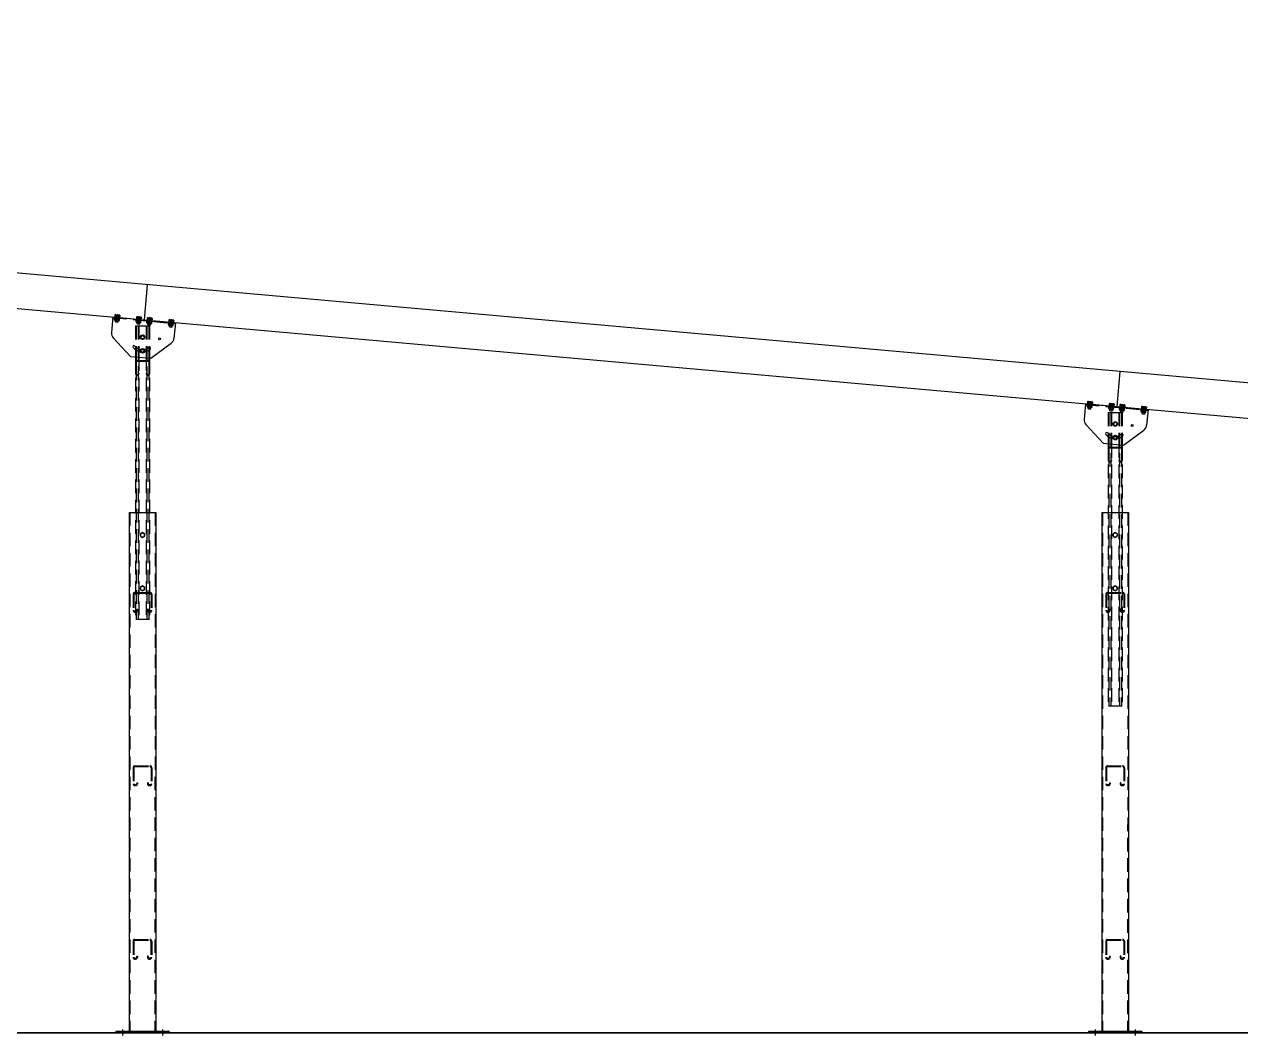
# Model space of a CAD drawing. Header units: millimetres. Extents: x -677815 to 406757, y -145898 to 39000.
# Drawn here: x 222672 to 227228, y -136423 to -132619 of the extents above; entities that cross this region are included whole.
import ezdxf

# ---------------------------------------------------------------- set-up
doc = ezdxf.new("R2010")
doc.units = ezdxf.units.MM
doc.header["$LTSCALE"] = 8
for name, pattern in [('Xref Conv Trash$0$AM_ISO02W050', [7.5, 6, -1.5]), ('Xref Conv Trash$0$CENTER', [7, 4, -1, 1, -1]), ('Xref Conv Trash$0$HIDDEN', [9.525, 6.35, -3.175])]:
    doc.linetypes.add(name, pattern=pattern)
doc.layers.add('Xref Conv Trash$0$B', color=4, linetype='Continuous')
doc.layers.add('Xref Conv Trash$0$Conv - Trash', color=1, linetype='Continuous', lineweight=25)
doc.layers.add('Xref Conv Trash$0$Hidden', color=9, linetype='Xref Conv Trash$0$AM_ISO02W050', lineweight=25)

# ---------------------------------------------------------------- blocks, each defined once
blk = doc.blocks.new('*U149')
blk.add_lwpolyline([(169.4, 9.4), (19397.5, 580.1), (19401.4, 448.2), (173.3, -122.5)], close=True)
blk = doc.blocks.new('*U184')
at = {"linetype": 'Continuous'}
for p, q in [((0, 0), (0, -59.2)), ((0, 0), (235, 0)), ((235, 0), (235, -59.2)), ((79.4, -141.4), (8.5, -78.2)), ((155.6, -141.4), (226.5, -78.2)), ((79.4, -141.4), (155.6, -141.4)), ((98.3, -399.9), (197.9, -390.7)), ((98.3, -399.9), (277.9, -2336.6)), ((197.9, -390.7), (377.5, -2327.4)), ((427.3, -2322.7), (228.2, -2341.2)), ((427.3, -2322.7), (427.8, -2327.7)), ((228.2, -2341.2), (228.6, -2346.2)), ((427.8, -2327.7), (228.6, -2346.2))]:
    blk.add_line(p, q, dxfattribs=at)
for p, q in [((6.9, 7.5), (6.9, 2)), ((6.9, 2), (25.4, 2)), ((9.2, 9), (11.5, 9)), ((11.5, 9), (11.5, 2)), ((11.5, 9), (20.8, 9)), ((20.8, 9), (20.8, 2)), ((20.8, 9), (23.1, 9)), ((25.4, 7.5), (25.4, 2)), ((88, 7.5), (88, 2)), ((88, 2), (106.5, 2)), ((90.3, 9), (92.6, 9)), ((92.6, 9), (92.6, 2)), ((92.6, 9), (101.8, 9)), ((101.8, 9), (101.8, 2)), ((101.8, 9), (104.2, 9)), ((106.5, 7.5), (106.5, 2)), ((128.5, 7.5), (128.5, 2)), ((128.5, 2), (147, 2)), ((130.8, 9), (133.2, 9)), ((133.2, 9), (133.2, 2)), ((133.2, 9), (142.4, 9)), ((142.4, 9), (142.4, 2)), ((142.4, 9), (144.7, 9)), ((147, 7.5), (147, 2)), ((209.6, 7.5), (209.6, 2)), ((209.6, 2), (228.1, 2)), ((211.9, 9), (214.2, 9)), ((214.2, 9), (214.2, 2)), ((214.2, 9), (223.5, 9)), ((223.5, 9), (223.5, 2)), ((223.5, 9), (225.8, 9)), ((228.1, 7.5), (228.1, 2)), ((121.5, -109.1), (115.5, -113.4)), ((115.5, -113.4), (116.2, -120.8)), ((116.2, -120.8), (122.9, -123.8)), ((128.2, -112.2), (121.5, -109.1)), ((122.9, -123.8), (128.9, -119.6)), ((128.9, -119.6), (128.2, -112.2))]:
    blk.add_line(p, q)
at = {"linetype": 'Xref Conv Trash$0$CENTER'}
for p, q in [((401.8, -2318.2), (403.8, -2339.7)), ((252.4, -2332.1), (254.4, -2353.6))]:
    blk.add_line(p, q, dxfattribs=at)
for points in [[(111.1, -69.4), (117.5, -73.1), (123.9, -69.4), (123.9, -62), (117.5, -58.3), (111.1, -62)], [(148.4, -485.4), (156.8, -489.2), (164.3, -483.9), (163.5, -474.7), (155.1, -470.8), (147.5, -476.2)], [(166.9, -684.5), (175.3, -688.4), (182.8, -683.1), (182, -673.9), (173.6, -670), (166, -675.3)]]:
    blk.add_lwpolyline(points, close=True)
for centre, radius in [((117.5, -65.7), 8.4), ((117.5, -65.7), 6.4), ((122.2, -116.5), 8.4), ((122.2, -116.5), 6.4), ((155.9, -480), 8), ((174.4, -679.2), 8)]:
    blk.add_circle(centre, radius)
at = {"linetype": 'Continuous'}
blk.add_circle((181.8, -65.7), 3.6, dxfattribs=at)
for centre, radius, start, end in [((9.2, 6.5), 2.53, 23.991, 156.009), ((16.1, 1.1), 7.86, 54.0166, 125.9834), ((23.1, 6.5), 2.53, 23.991, 156.009), ((90.3, 6.5), 2.53, 23.991, 156.009), ((97.2, 1.1), 7.86, 54.0166, 125.9834), ((104.2, 6.5), 2.53, 23.991, 156.009), ((130.8, 6.5), 2.53, 23.991, 156.009), ((137.8, 1.1), 7.86, 54.0166, 125.9834), ((144.7, 6.5), 2.53, 23.991, 156.009), ((211.9, 6.5), 2.53, 23.991, 156.009), ((218.8, 1.1), 7.86, 54.0166, 125.9834), ((225.8, 6.5), 2.53, 23.991, 156.009)]:
    blk.add_arc(centre, radius, start, end)
for centre, radius, start, end in [((25.4, -59.2), 25.4, 180, 228.2691), ((209.6, -59.2), 25.4, 311.7309, 0), ((88.7, -104.7), 4.4, 45, 225), ((116.3, -77.6), 43.1, 224.5473, 271.6144), ((117.5, -75.9), 36.4, 225, 270), ((117.5, -75.9), 36.4, 270, 315), ((118.7, -77.6), 43.1, 268.3856, 315.4527), ((146.3, -104.7), 4.4, 315, 135)]:
    blk.add_arc(centre, radius, start, end, dxfattribs=at)
at = {"layer": 'Xref Conv Trash$0$Hidden', "linetype": 'Xref Conv Trash$0$HIDDEN'}
for p, q in [((11.1, -17), (11.1, 2)), ((12.1, -18), (12.1, 2)), ((20.1, -18), (20.1, 2)), ((21.1, -17), (21.1, 2)), ((92.2, -17), (92.2, 2)), ((93.2, -18), (93.2, 2)), ((101.2, -18), (101.2, 2)), ((102.2, -17), (102.2, 2)), ((132.8, -17), (132.8, 2)), ((133.8, -18), (133.8, 2)), ((141.8, -18), (141.8, 2)), ((142.8, -17), (142.8, 2)), ((213.8, -17), (213.8, 2)), ((214.8, -18), (214.8, 2)), ((222.8, -18), (222.8, 2)), ((223.8, -17), (223.8, 2)), ((0, -3), (235, -3)), ((12.1, -18), (11.1, -17)), ((11.1, -17), (21.1, -17)), ((12.1, -18), (20.1, -18)), ((20.1, -18), (21.1, -17)), ((87.7, -25.6), (139.4, -20.8)), ((87.7, -25.6), (100.7, -165.8)), ((89.7, -25.4), (191.3, -1120.7)), ((92.2, -17), (102.2, -17)), ((93.2, -18), (92.2, -17)), ((93.2, -18), (101.2, -18)), ((97.6, -24.7), (199.2, -1120)), ((99.6, -24.5), (112.6, -164.6)), ((101.2, -18), (102.2, -17)), ((127.5, -21.9), (140.5, -162.1)), ((129.5, -21.7), (231.1, -1117)), ((132.8, -17), (142.8, -17)), ((133.8, -18), (132.8, -17)), ((133.8, -18), (141.8, -18)), ((137.5, -21), (239.1, -1116.3)), ((139.4, -20.8), (152.4, -161)), ((141.8, -18), (142.8, -17)), ((213.8, -17), (223.8, -17)), ((214.8, -18), (213.8, -17)), ((214.8, -18), (222.8, -18)), ((222.8, -18), (223.8, -17)), ((98.6, -143.5), (189.3, -1120.9)), ((100.1, -160), (104.3, -204.8)), ((102.1, -159.8), (106.3, -204.6)), ((104.7, -154.6), (146.5, -150.7)), ((104.8, -156.6), (146.7, -152.7)), ((110.6, -142.4), (201.2, -1119.8)), ((138.4, -139.8), (229.1, -1117.2)), ((149.9, -155.4), (154.1, -200.2)), ((150.4, -138.7), (241.1, -1116.1)), ((151.9, -155.2), (156.1, -200)), ((109.5, -207.3), (111.5, -207.2)), ((111.7, -209.2), (109.7, -209.3)), ((114, -200.9), (116, -200.7)), ((114, -200.9), (114.3, -203.9)), ((116, -200.7), (116.2, -203.7)), ((143.8, -198.1), (145.8, -198)), ((145.8, -198), (143.8, -198.1)), ((143.8, -198.1), (144.1, -201.1)), ((145.8, -198), (146.1, -200.9)), ((145.8, -198), (146.1, -200.9)), ((151.4, -203.5), (149.4, -203.7)), ((149.6, -205.6), (151.6, -205.5)), ((101.3, -399.6), (280.9, -2336.3)), ((194.9, -391), (374.5, -2327.6)), ((141.7, -703.9), (147.3, -763.9)), ((144.4, -703.6), (150, -763.7)), ((147.8, -696.6), (203.8, -691.4)), ((148, -699.3), (204.1, -694.1)), ((208.4, -697.7), (214, -757.7)), ((211.1, -697.5), (216.7, -757.5)), ((154.3, -767.3), (157, -767.1)), ((157.2, -769.7), (154.6, -770)), ((160.3, -758.7), (162.9, -758.4)), ((160.3, -758.7), (160.6, -762.7)), ((162.9, -758.4), (163.3, -762.5)), ((203, -754.7), (200.3, -755)), ((200.3, -755), (203, -754.7)), ((200.3, -755), (200.7, -759)), ((203, -754.7), (203.3, -758.7)), ((203, -754.7), (203.3, -758.7)), ((210.4, -762.1), (207.7, -762.4)), ((207.9, -765), (210.6, -764.8)), ((241.1, -1116.1), (189.3, -1120.9)), ((201.8, -1351.1), (207.3, -1411.2)), ((204.4, -1350.9), (210, -1410.9)), ((207.8, -1343.8), (263.8, -1338.6)), ((208.1, -1346.5), (264.1, -1341.3)), ((268.5, -1344.9), (274, -1405)), ((271.1, -1344.7), (276.7, -1404.7)), ((220.3, -1405.9), (223, -1405.7)), ((220.3, -1405.9), (220.7, -1409.9)), ((223, -1405.7), (223.3, -1409.7)), ((263, -1402), (260.3, -1402.2)), ((260.3, -1402.2), (263, -1402)), ((260.3, -1402.2), (260.7, -1406.2)), ((263, -1402), (263.4, -1406)), ((263, -1402), (263.4, -1406)), ((270.4, -1409.3), (267.7, -1409.6)), ((268, -1412.3), (270.7, -1412)), ((214.4, -1414.5), (217, -1414.3)), ((217.3, -1417), (214.6, -1417.2)), ((261.8, -1998.3), (267.4, -2058.4)), ((264.5, -1998.1), (270, -2058.1)), ((267.8, -1991), (323.9, -1985.8)), ((268.1, -1993.7), (324.1, -1988.5)), ((328.5, -1992.1), (334.1, -2052.2)), ((331.2, -1991.9), (336.7, -2051.9)), ((320.4, -2049.4), (323, -2049.2)), ((323, -2049.2), (320.4, -2049.4)), ((320.4, -2049.4), (320.7, -2053.4)), ((323, -2049.2), (323.4, -2053.2)), ((323, -2049.2), (323.4, -2053.2)), ((274.4, -2061.8), (277.1, -2061.5)), ((277.3, -2064.2), (274.7, -2064.4)), ((280.3, -2053.1), (283, -2052.9)), ((280.3, -2053.1), (280.7, -2057.1)), ((283, -2052.9), (283.4, -2056.9)), ((330.4, -2056.6), (327.8, -2056.8)), ((328, -2059.5), (330.7, -2059.2))]:
    blk.add_line(p, q, dxfattribs=at)
at = {"layer": 'Xref Conv Trash$0$Hidden', "linetype": 'Xref Conv Trash$0$CENTER'}
for p, q in [((16.1, 10.6), (16.1, -9.3)), ((97.2, -8.6), (97.2, 11.3)), ((97.2, 10.6), (97.2, -9.3)), ((137.8, -8.6), (137.8, 11.3)), ((218.8, -8.6), (218.8, 11.3))]:
    blk.add_line(p, q, dxfattribs=at)
at = {"layer": 'Xref Conv Trash$0$Hidden'}
for p, q in [((16.1, 8.6), (16.1, -11.3)), ((97.2, 8.6), (97.2, -11.3)), ((137.8, 8.6), (137.8, -11.3)), ((218.8, 8.6), (218.8, -11.3))]:
    blk.add_line(p, q, dxfattribs=at)
for points in [[(6.9, -5), (4.9, -3)], [(27.4, -3), (4.9, -3)], [(25.4, -5), (6.9, -5)], [(6.9, -10.5), (6.9, -5)], [(23.1, -12), (20.8, -12), (11.5, -12), (9.2, -12)], [(11.5, -12), (11.5, -5)], [(20.8, -12), (20.8, -5)], [(27.4, -3), (25.4, -5)], [(25.4, -10.5), (25.4, -5)], [(88, -5), (86, -3)], [(108.5, -3), (86, -3)], [(106.5, -5), (88, -5)], [(88, -10.5), (88, -5)], [(104.2, -12), (101.8, -12), (92.6, -12), (90.3, -12)], [(92.6, -12), (92.6, -5)], [(101.8, -12), (101.8, -5)], [(108.5, -3), (106.5, -5)], [(106.5, -10.5), (106.5, -5)], [(128.5, -5), (126.5, -3)], [(149, -3), (126.5, -3)], [(147, -5), (128.5, -5)], [(128.5, -10.5), (128.5, -5)], [(144.7, -12), (142.4, -12), (133.2, -12), (130.8, -12)], [(133.2, -12), (133.2, -5)], [(142.4, -12), (142.4, -5)], [(149, -3), (147, -5)], [(147, -10.5), (147, -5)], [(209.6, -5), (207.6, -3)], [(230.1, -3), (207.6, -3)], [(228.1, -5), (209.6, -5)], [(209.6, -10.5), (209.6, -5)], [(225.8, -12), (223.5, -12), (214.2, -12), (211.9, -12)], [(214.2, -12), (214.2, -5)], [(223.5, -12), (223.5, -5)], [(230.1, -3), (228.1, -5)], [(228.1, -10.5), (228.1, -5)]]:
    blk.add_lwpolyline(points, dxfattribs=at)
for centre, radius, start, end in [((9.2, -9.5), 2.53, 203.991, 336.009), ((16.1, -4.1), 7.86, 234.0166, 305.9834), ((23.1, -9.5), 2.53, 203.991, 336.009), ((90.3, -9.5), 2.53, 203.991, 336.009), ((97.2, -4.1), 7.86, 234.0166, 305.9834), ((104.2, -9.5), 2.53, 203.991, 336.009), ((130.8, -9.5), 2.53, 203.991, 336.009), ((137.8, -4.1), 7.86, 234.0166, 305.9834), ((144.7, -9.5), 2.53, 203.991, 336.009), ((211.9, -9.5), 2.53, 203.991, 336.009), ((218.8, -4.1), 7.86, 234.0166, 305.9834), ((225.8, -9.5), 2.53, 203.991, 336.009)]:
    blk.add_arc(centre, radius, start, end, dxfattribs=at)
at = {"layer": 'Xref Conv Trash$0$Hidden', "linetype": 'Xref Conv Trash$0$HIDDEN'}
for centre, radius, start, end in [((105.1, -159.6), 5, 95.3, 185.3), ((105.1, -159.6), 3, 95.3, 185.3), ((146.9, -155.7), 5, 5.3, 95.3), ((146.9, -155.7), 3, 5.3, 95.3), ((109.3, -204.4), 5, 185.3, 275.3), ((109.3, -204.4), 5, 185.3, 275.3), ((109.3, -204.4), 3, 185.3, 275.3), ((111.3, -204.2), 3, 275.3, 5.3), ((111.3, -204.2), 5, 275.3, 5.3), ((149.1, -200.7), 5, 185.3, 275.3), ((149.1, -200.7), 3, 185.3, 275.3), ((151.1, -200.5), 3, 275.3, 5.3), ((151.1, -200.5), 5, 275.3, 5.3), ((148.4, -703.3), 6.7, 95.3, 185.3), ((148.4, -703.3), 4.02, 95.3, 185.3), ((204.4, -698.1), 6.7, 5.3, 95.3), ((204.4, -698.1), 4.02, 5.3, 95.3), ((154, -763.3), 6.7, 185.3, 275.3), ((154, -763.3), 6.7, 185.3, 275.3), ((154, -763.3), 4.02, 185.3, 275.3), ((156.6, -763.1), 4.02, 275.3, 5.3), ((156.6, -763.1), 6.7, 275.3, 5.3), ((207.3, -758.4), 6.7, 185.3, 275.3), ((207.3, -758.4), 4.02, 185.3, 275.3), ((210, -758.1), 4.02, 275.3, 5.3), ((210, -758.1), 6.7, 275.3, 5.3), ((208.4, -1350.5), 6.7, 95.3, 185.3), ((208.4, -1350.5), 4.02, 95.3, 185.3), ((264.5, -1345.3), 6.7, 5.3, 95.3), ((264.5, -1345.3), 4.02, 5.3, 95.3), ((214, -1410.5), 6.7, 185.3, 275.3), ((214, -1410.5), 6.7, 185.3, 275.3), ((214, -1410.5), 4.02, 185.3, 275.3), ((216.7, -1410.3), 4.02, 275.3, 5.3), ((216.7, -1410.3), 6.7, 275.3, 5.3), ((267.4, -1405.6), 6.7, 185.3, 275.3), ((267.4, -1405.6), 4.02, 185.3, 275.3), ((270, -1405.3), 4.02, 275.3, 5.3), ((270, -1405.3), 6.7, 275.3, 5.3), ((268.5, -1997.7), 6.7, 95.3, 185.3), ((268.5, -1997.7), 4.02, 95.3, 185.3), ((324.5, -1992.5), 6.7, 5.3, 95.3), ((324.5, -1992.5), 4.02, 5.3, 95.3), ((274, -2057.8), 6.7, 185.3, 275.3), ((274, -2057.8), 6.7, 185.3, 275.3), ((274, -2057.8), 4.02, 185.3, 275.3), ((276.7, -2057.5), 4.02, 275.3, 5.3), ((276.7, -2057.5), 6.7, 275.3, 5.3), ((327.4, -2052.8), 6.7, 185.3, 275.3), ((327.4, -2052.8), 4.02, 185.3, 275.3), ((330.1, -2052.6), 4.02, 275.3, 5.3), ((330.1, -2052.6), 6.7, 275.3, 5.3)]:
    blk.add_arc(centre, radius, start, end, dxfattribs=at)
blk = doc.blocks.new('*U191')
at = {"linetype": 'Continuous'}
for p, q in [((0, 0), (0, -59.2)), ((0, 0), (235, 0)), ((235, 0), (235, -59.2)), ((79.4, -141.4), (8.5, -78.2)), ((155.6, -141.4), (226.5, -78.2)), ((79.4, -141.4), (155.6, -141.4)), ((128.3, -723.7), (227.9, -714.4)), ((128.3, -723.7), (308, -2660.4)), ((227.9, -714.4), (407.6, -2651.1)), ((457.3, -2646.5), (258.2, -2665)), ((258.2, -2665), (258.7, -2670)), ((457.8, -2651.5), (258.7, -2670)), ((457.3, -2646.5), (457.8, -2651.5))]:
    blk.add_line(p, q, dxfattribs=at)
for p, q in [((6.9, 7.5), (6.9, 2)), ((6.9, 2), (25.4, 2)), ((9.2, 9), (11.5, 9)), ((11.5, 9), (11.5, 2)), ((11.5, 9), (20.8, 9)), ((20.8, 9), (20.8, 2)), ((20.8, 9), (23.1, 9)), ((25.4, 7.5), (25.4, 2)), ((88, 7.5), (88, 2)), ((88, 2), (106.5, 2)), ((90.3, 9), (92.6, 9)), ((92.6, 9), (92.6, 2)), ((92.6, 9), (101.8, 9)), ((101.8, 9), (101.8, 2)), ((101.8, 9), (104.2, 9)), ((106.5, 7.5), (106.5, 2)), ((128.5, 7.5), (128.5, 2)), ((128.5, 2), (147, 2)), ((130.8, 9), (133.2, 9)), ((133.2, 9), (133.2, 2)), ((133.2, 9), (142.4, 9)), ((142.4, 9), (142.4, 2)), ((142.4, 9), (144.7, 9)), ((147, 7.5), (147, 2)), ((209.6, 7.5), (209.6, 2)), ((209.6, 2), (228.1, 2)), ((211.9, 9), (214.2, 9)), ((214.2, 9), (214.2, 2)), ((214.2, 9), (223.5, 9)), ((223.5, 9), (223.5, 2)), ((223.5, 9), (225.8, 9)), ((228.1, 7.5), (228.1, 2)), ((121.5, -109.1), (115.5, -113.4)), ((115.5, -113.4), (116.2, -120.8)), ((116.2, -120.8), (122.9, -123.8)), ((128.2, -112.2), (121.5, -109.1)), ((122.9, -123.8), (128.9, -119.6)), ((128.9, -119.6), (128.2, -112.2))]:
    blk.add_line(p, q)
at = {"linetype": 'Xref Conv Trash$0$CENTER'}
for p, q in [((431.8, -2642), (433.8, -2663.5)), ((282.5, -2655.9), (284.5, -2677.4))]:
    blk.add_line(p, q, dxfattribs=at)
for points in [[(111.1, -69.4), (117.5, -73.1), (123.9, -69.4), (123.9, -62), (117.5, -58.3), (111.1, -62)], [(178.4, -809.2), (186.8, -813), (194.4, -807.7), (193.5, -798.5), (185.1, -794.6), (177.6, -800)], [(196.9, -1008.3), (205.3, -1012.2), (212.8, -1006.8), (212, -997.6), (203.6, -993.8), (196.1, -999.1)]]:
    blk.add_lwpolyline(points, close=True)
for centre, radius in [((117.5, -65.7), 8.4), ((117.5, -65.7), 6.4), ((122.2, -116.5), 8.4), ((122.2, -116.5), 6.4), ((186, -803.8), 8), ((204.4, -1003), 8)]:
    blk.add_circle(centre, radius)
at = {"linetype": 'Continuous'}
blk.add_circle((181.8, -65.7), 3.6, dxfattribs=at)
for centre, radius, start, end in [((9.2, 6.5), 2.53, 23.991, 156.009), ((16.1, 1.1), 7.86, 54.0166, 125.9834), ((23.1, 6.5), 2.53, 23.991, 156.009), ((90.3, 6.5), 2.53, 23.991, 156.009), ((97.2, 1.1), 7.86, 54.0166, 125.9834), ((104.2, 6.5), 2.53, 23.991, 156.009), ((130.8, 6.5), 2.53, 23.991, 156.009), ((137.8, 1.1), 7.86, 54.0166, 125.9834), ((144.7, 6.5), 2.53, 23.991, 156.009), ((211.9, 6.5), 2.53, 23.991, 156.009), ((218.8, 1.1), 7.86, 54.0166, 125.9834), ((225.8, 6.5), 2.53, 23.991, 156.009)]:
    blk.add_arc(centre, radius, start, end)
for centre, radius, start, end in [((25.4, -59.2), 25.4, 180, 228.2691), ((209.6, -59.2), 25.4, 311.7309, 0), ((88.7, -104.7), 4.4, 45, 225), ((116.3, -77.6), 43.1, 224.5473, 271.6144), ((117.5, -75.9), 36.4, 225, 270), ((117.5, -75.9), 36.4, 270, 315), ((118.7, -77.6), 43.1, 268.3856, 315.4527), ((146.3, -104.7), 4.4, 315, 135)]:
    blk.add_arc(centre, radius, start, end, dxfattribs=at)
at = {"layer": 'Xref Conv Trash$0$Hidden', "linetype": 'Xref Conv Trash$0$HIDDEN'}
for p, q in [((11.1, -17), (11.1, 2)), ((12.1, -18), (12.1, 2)), ((20.1, -18), (20.1, 2)), ((21.1, -17), (21.1, 2)), ((92.2, -17), (92.2, 2)), ((93.2, -18), (93.2, 2)), ((101.2, -18), (101.2, 2)), ((102.2, -17), (102.2, 2)), ((132.8, -17), (132.8, 2)), ((133.8, -18), (133.8, 2)), ((141.8, -18), (141.8, 2)), ((142.8, -17), (142.8, 2)), ((213.8, -17), (213.8, 2)), ((214.8, -18), (214.8, 2)), ((222.8, -18), (222.8, 2)), ((223.8, -17), (223.8, 2)), ((0, -3), (235, -3)), ((12.1, -18), (11.1, -17)), ((11.1, -17), (21.1, -17)), ((12.1, -18), (20.1, -18)), ((20.1, -18), (21.1, -17)), ((87.7, -25.6), (139.4, -20.8)), ((87.7, -25.6), (100.7, -165.8)), ((89.7, -25.4), (191.3, -1120.7)), ((92.2, -17), (102.2, -17)), ((93.2, -18), (92.2, -17)), ((93.2, -18), (101.2, -18)), ((97.6, -24.7), (199.2, -1120)), ((99.6, -24.5), (112.6, -164.6)), ((101.2, -18), (102.2, -17)), ((127.5, -21.9), (140.5, -162.1)), ((129.5, -21.7), (231.1, -1117)), ((132.8, -17), (142.8, -17)), ((133.8, -18), (132.8, -17)), ((133.8, -18), (141.8, -18)), ((137.5, -21), (239.1, -1116.3)), ((139.4, -20.8), (152.4, -161)), ((141.8, -18), (142.8, -17)), ((213.8, -17), (223.8, -17)), ((214.8, -18), (213.8, -17)), ((214.8, -18), (222.8, -18)), ((222.8, -18), (223.8, -17)), ((98.6, -143.5), (189.3, -1120.9)), ((100.1, -160), (104.3, -204.8)), ((102.1, -159.8), (106.3, -204.6)), ((104.7, -154.6), (146.5, -150.7)), ((104.8, -156.6), (146.7, -152.7)), ((110.6, -142.4), (201.2, -1119.8)), ((138.4, -139.8), (229.1, -1117.2)), ((149.9, -155.4), (154.1, -200.2)), ((150.4, -138.7), (241.1, -1116.1)), ((151.9, -155.2), (156.1, -200)), ((109.5, -207.3), (111.5, -207.2)), ((111.7, -209.2), (109.7, -209.3)), ((114, -200.9), (116, -200.7)), ((114, -200.9), (114.3, -203.9)), ((116, -200.7), (116.2, -203.7)), ((143.8, -198.1), (145.8, -198)), ((145.8, -198), (143.8, -198.1)), ((143.8, -198.1), (144.1, -201.1)), ((145.8, -198), (146.1, -200.9)), ((145.8, -198), (146.1, -200.9)), ((151.4, -203.5), (149.4, -203.7)), ((149.6, -205.6), (151.6, -205.5)), ((131.3, -723.4), (311, -2660.1)), ((224.9, -714.7), (404.6, -2651.4)), ((171.7, -1027.7), (177.3, -1087.7)), ((174.4, -1027.4), (180, -1087.5)), ((177.8, -1020.4), (233.8, -1015.2)), ((178, -1023), (234.1, -1017.8)), ((238.5, -1021.5), (244, -1081.5)), ((241.1, -1021.2), (246.7, -1081.3)), ((184.4, -1091.1), (187, -1090.8)), ((190.3, -1082.5), (193, -1082.2)), ((190.3, -1082.5), (190.7, -1086.5)), ((193, -1082.2), (193.3, -1086.2)), ((233, -1078.5), (230.3, -1078.8)), ((230.3, -1078.8), (233, -1078.5)), ((230.3, -1078.8), (230.7, -1082.8)), ((233, -1078.5), (233.4, -1082.5)), ((233, -1078.5), (233.4, -1082.5)), ((240.4, -1085.9), (237.7, -1086.1)), ((238, -1088.8), (240.6, -1088.6)), ((187.3, -1093.5), (184.6, -1093.8)), ((241.1, -1116.1), (189.3, -1120.9)), ((231.8, -1674.9), (237.4, -1734.9)), ((234.5, -1674.6), (240, -1734.7)), ((237.8, -1667.6), (293.9, -1662.4)), ((238.1, -1670.3), (294.1, -1665.1)), ((298.5, -1668.7), (304.1, -1728.7)), ((301.2, -1668.4), (306.7, -1728.5)), ((250.3, -1729.7), (253, -1729.4)), ((250.3, -1729.7), (250.7, -1733.7)), ((253, -1729.4), (253.4, -1733.4)), ((293, -1725.7), (290.4, -1726)), ((290.4, -1726), (293, -1725.7)), ((290.4, -1726), (290.7, -1730)), ((293, -1725.7), (293.4, -1729.7)), ((293, -1725.7), (293.4, -1729.7)), ((244.4, -1738.3), (247.1, -1738.1)), ((247.3, -1740.7), (244.7, -1741)), ((300.4, -1733.1), (297.8, -1733.4)), ((298, -1736), (300.7, -1735.8)), ((291.8, -2322.1), (297.4, -2382.1)), ((294.5, -2321.9), (300.1, -2381.9)), ((297.9, -2314.8), (353.9, -2309.6)), ((298.1, -2317.5), (354.2, -2312.3)), ((358.5, -2315.9), (364.1, -2376)), ((361.2, -2315.7), (366.8, -2375.7)), ((304.4, -2385.5), (307.1, -2385.3)), ((307.4, -2388), (304.7, -2388.2)), ((310.4, -2376.9), (313, -2376.7)), ((310.4, -2376.9), (310.7, -2380.9)), ((313, -2376.7), (313.4, -2380.7)), ((350.4, -2373.2), (353.1, -2372.9)), ((353.1, -2372.9), (350.4, -2373.2)), ((350.4, -2373.2), (350.8, -2377.2)), ((353.1, -2372.9), (353.4, -2376.9)), ((353.1, -2372.9), (353.4, -2376.9)), ((360.5, -2380.3), (357.8, -2380.6)), ((358.1, -2383.2), (360.7, -2383))]:
    blk.add_line(p, q, dxfattribs=at)
at = {"layer": 'Xref Conv Trash$0$Hidden', "linetype": 'Xref Conv Trash$0$CENTER'}
for p, q in [((16.1, 10.6), (16.1, -9.3)), ((97.2, -8.6), (97.2, 11.3)), ((97.2, 10.6), (97.2, -9.3)), ((137.8, -8.6), (137.8, 11.3)), ((218.8, -8.6), (218.8, 11.3))]:
    blk.add_line(p, q, dxfattribs=at)
at = {"layer": 'Xref Conv Trash$0$Hidden'}
for p, q in [((16.1, 8.6), (16.1, -11.3)), ((97.2, 8.6), (97.2, -11.3)), ((137.8, 8.6), (137.8, -11.3)), ((218.8, 8.6), (218.8, -11.3))]:
    blk.add_line(p, q, dxfattribs=at)
for points in [[(6.9, -5), (4.9, -3)], [(27.4, -3), (4.9, -3)], [(25.4, -5), (6.9, -5)], [(6.9, -10.5), (6.9, -5)], [(23.1, -12), (20.8, -12), (11.5, -12), (9.2, -12)], [(11.5, -12), (11.5, -5)], [(20.8, -12), (20.8, -5)], [(27.4, -3), (25.4, -5)], [(25.4, -10.5), (25.4, -5)], [(88, -5), (86, -3)], [(108.5, -3), (86, -3)], [(106.5, -5), (88, -5)], [(88, -10.5), (88, -5)], [(104.2, -12), (101.8, -12), (92.6, -12), (90.3, -12)], [(92.6, -12), (92.6, -5)], [(101.8, -12), (101.8, -5)], [(108.5, -3), (106.5, -5)], [(106.5, -10.5), (106.5, -5)], [(128.5, -5), (126.5, -3)], [(149, -3), (126.5, -3)], [(147, -5), (128.5, -5)], [(128.5, -10.5), (128.5, -5)], [(144.7, -12), (142.4, -12), (133.2, -12), (130.8, -12)], [(133.2, -12), (133.2, -5)], [(142.4, -12), (142.4, -5)], [(149, -3), (147, -5)], [(147, -10.5), (147, -5)], [(209.6, -5), (207.6, -3)], [(230.1, -3), (207.6, -3)], [(228.1, -5), (209.6, -5)], [(209.6, -10.5), (209.6, -5)], [(225.8, -12), (223.5, -12), (214.2, -12), (211.9, -12)], [(214.2, -12), (214.2, -5)], [(223.5, -12), (223.5, -5)], [(230.1, -3), (228.1, -5)], [(228.1, -10.5), (228.1, -5)]]:
    blk.add_lwpolyline(points, dxfattribs=at)
for centre, radius, start, end in [((9.2, -9.5), 2.53, 203.991, 336.009), ((16.1, -4.1), 7.86, 234.0166, 305.9834), ((23.1, -9.5), 2.53, 203.991, 336.009), ((90.3, -9.5), 2.53, 203.991, 336.009), ((97.2, -4.1), 7.86, 234.0166, 305.9834), ((104.2, -9.5), 2.53, 203.991, 336.009), ((130.8, -9.5), 2.53, 203.991, 336.009), ((137.8, -4.1), 7.86, 234.0166, 305.9834), ((144.7, -9.5), 2.53, 203.991, 336.009), ((211.9, -9.5), 2.53, 203.991, 336.009), ((218.8, -4.1), 7.86, 234.0166, 305.9834), ((225.8, -9.5), 2.53, 203.991, 336.009)]:
    blk.add_arc(centre, radius, start, end, dxfattribs=at)
at = {"layer": 'Xref Conv Trash$0$Hidden', "linetype": 'Xref Conv Trash$0$HIDDEN'}
for centre, radius, start, end in [((105.1, -159.6), 5, 95.3, 185.3), ((105.1, -159.6), 3, 95.3, 185.3), ((146.9, -155.7), 5, 5.3, 95.3), ((146.9, -155.7), 3, 5.3, 95.3), ((109.3, -204.4), 5, 185.3, 275.3), ((109.3, -204.4), 5, 185.3, 275.3), ((109.3, -204.4), 3, 185.3, 275.3), ((111.3, -204.2), 3, 275.3, 5.3), ((111.3, -204.2), 5, 275.3, 5.3), ((149.1, -200.7), 5, 185.3, 275.3), ((149.1, -200.7), 3, 185.3, 275.3), ((151.1, -200.5), 3, 275.3, 5.3), ((151.1, -200.5), 5, 275.3, 5.3), ((178.4, -1027), 6.7, 95.3, 185.3), ((178.4, -1027), 4.02, 95.3, 185.3), ((234.5, -1021.8), 6.7, 5.3, 95.3), ((234.5, -1021.8), 4.02, 5.3, 95.3), ((184, -1087.1), 6.7, 185.3, 275.3), ((184, -1087.1), 6.7, 185.3, 275.3), ((184, -1087.1), 4.02, 185.3, 275.3), ((186.7, -1086.8), 4.02, 275.3, 5.3), ((186.7, -1086.8), 6.7, 275.3, 5.3), ((237.4, -1082.1), 6.7, 185.3, 275.3), ((237.4, -1082.1), 4.02, 185.3, 275.3), ((240, -1081.9), 4.02, 275.3, 5.3), ((240, -1081.9), 6.7, 275.3, 5.3), ((238.5, -1674.3), 6.7, 95.3, 185.3), ((238.5, -1674.3), 4.02, 95.3, 185.3), ((294.5, -1669.1), 6.7, 5.3, 95.3), ((294.5, -1669.1), 4.02, 5.3, 95.3), ((297.4, -1729.4), 6.7, 185.3, 275.3), ((297.4, -1729.4), 4.02, 185.3, 275.3), ((300.1, -1729.1), 4.02, 275.3, 5.3), ((300.1, -1729.1), 6.7, 275.3, 5.3), ((244, -1734.3), 6.7, 185.3, 275.3), ((244, -1734.3), 6.7, 185.3, 275.3), ((244, -1734.3), 4.02, 185.3, 275.3), ((246.7, -1734.1), 4.02, 275.3, 5.3), ((246.7, -1734.1), 6.7, 275.3, 5.3), ((298.5, -2321.5), 6.7, 95.3, 185.3), ((298.5, -2321.5), 4.02, 95.3, 185.3), ((354.5, -2316.3), 6.7, 5.3, 95.3), ((354.5, -2316.3), 4.02, 5.3, 95.3), ((304.1, -2381.5), 6.7, 185.3, 275.3), ((304.1, -2381.5), 6.7, 185.3, 275.3), ((304.1, -2381.5), 4.02, 185.3, 275.3), ((306.7, -2381.3), 4.02, 275.3, 5.3), ((306.7, -2381.3), 6.7, 275.3, 5.3), ((357.4, -2376.6), 6.7, 185.3, 275.3), ((357.4, -2376.6), 4.02, 185.3, 275.3), ((360.1, -2376.3), 4.02, 275.3, 5.3), ((360.1, -2376.3), 6.7, 275.3, 5.3)]:
    blk.add_arc(centre, radius, start, end, dxfattribs=at)
blk = doc.blocks.new('Xref Conv Trash')
blk.add_line((219187.5, -136397.6), (232939.9, -136397.6))
at = {"layer": 'Xref Conv Trash$0$B'}
blk.add_line((235154.5, -136397.6), (209599.7, -136397.6), dxfattribs=at)
at = {"layer": 'Xref Conv Trash$0$Conv - Trash'}
for p, q in [((223132.6, -133594.5), (223120.9, -133726)), ((226775.7, -133919.7), (226764, -134051.1))]:
    blk.add_line(p, q, dxfattribs=at)
at = {"layer": 'Xref Conv Trash$0$Conv - Trash', "xscale": -1, "rotation": 356.5996924065518}
blk.add_blockref('*U149', (231532.2, -134348.6), dxfattribs=at)
at = {"layer": 'Xref Conv Trash$0$Conv - Trash', "rotation": 354.6854270754097}
for name, p in [('*U191', (223003.9, -133715.1)), ('*U184', (226647, -134040.3))]:
    blk.add_blockref(name, p, dxfattribs=at)

msp = doc.modelspace()

# ---------------------------------------------------------------- block references
msp.add_blockref('Xref Conv Trash', (0, 0))

doc.saveas('drawing.dxf')
